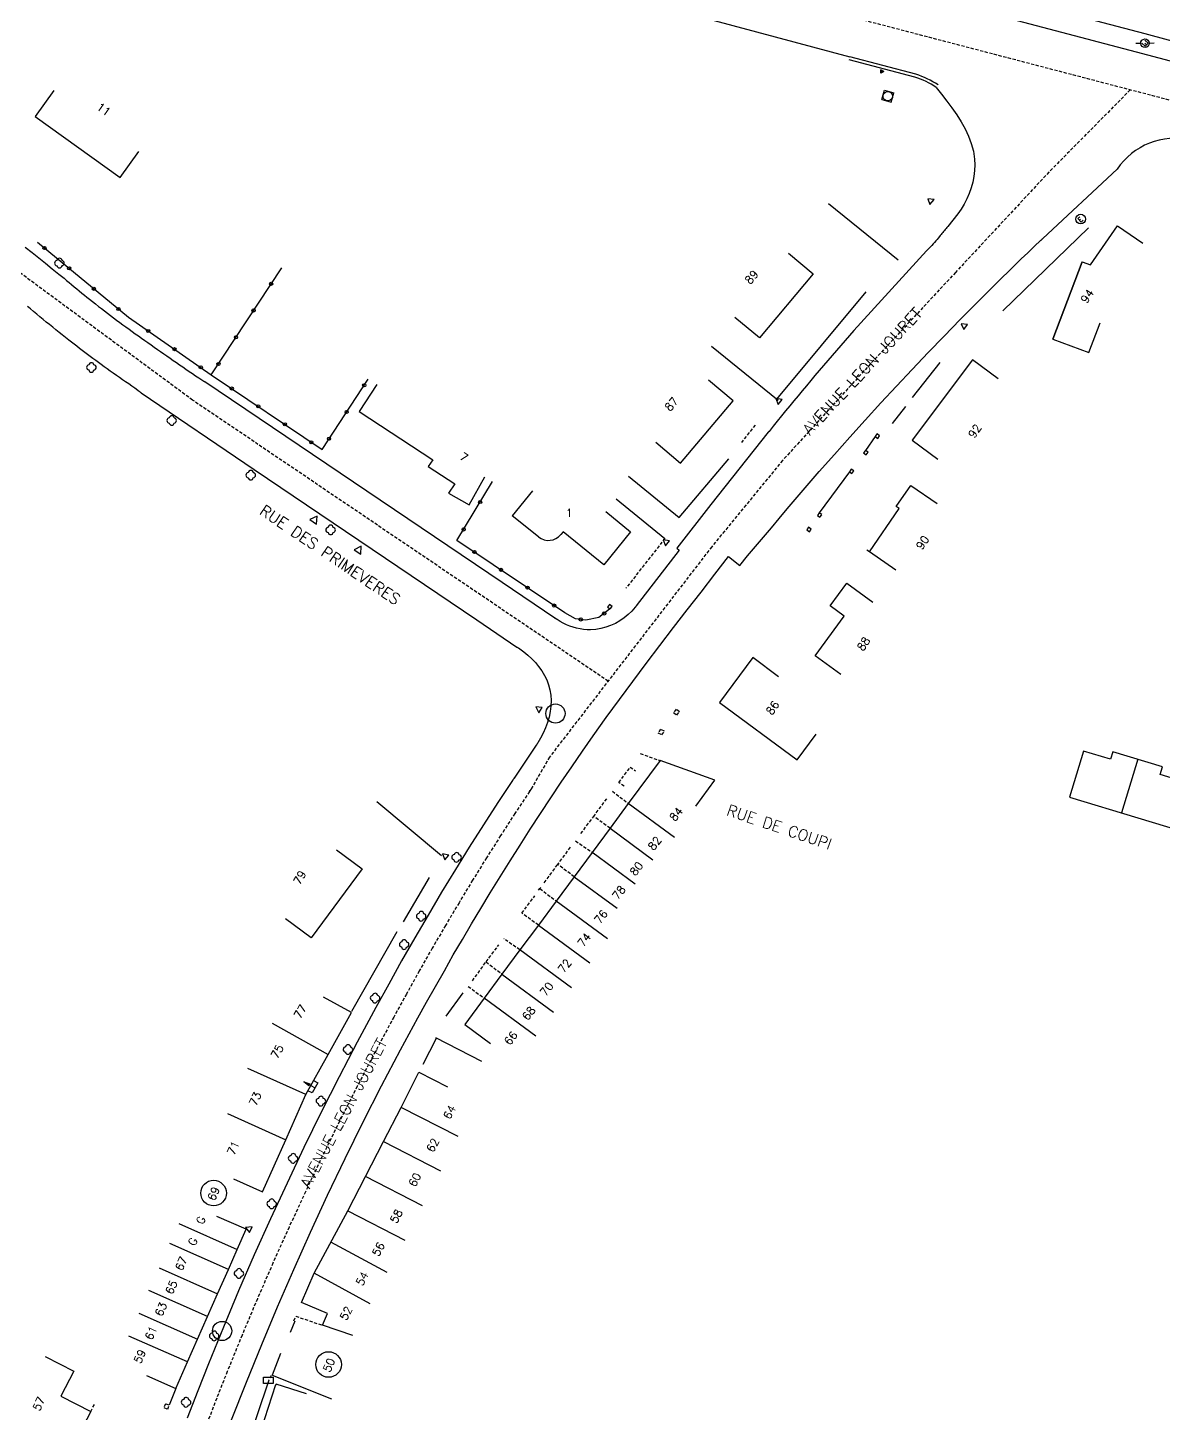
# Model space of a CAD drawing. Header units: millimetres. Extents: x 107999 to 109001, y 146999 to 148001.
# Drawn here: x 108647.6 to 108824.9, y 147415.5 to 147631.8 of the extents above; entities that cross this region are included whole.
import ezdxf
from ezdxf.enums import TextEntityAlignment as Align

# ---------------------------------------------------------------- set-up
doc = ezdxf.new("R2010")
doc.units = ezdxf.units.MM
doc.linetypes.add('DASHED', pattern=[0.75, 0.5, -0.25])
doc.layers.get('0').update_dxf_attribs({"linetype": 'CONTINUOUS'})
for name, color, linetype in [('W0001', 6, 'DASHED'), ('W0008', 7, 'CONTINUOUS'), ('W0100', 7, 'CONTINUOUS'), ('W0105', 7, 'CONTINUOUS'), ('W0112', 1, 'DASHED'), ('W0300', 7, 'CONTINUOUS'), ('W0310', 3, 'CONTINUOUS'), ('W0322', 7, 'CONTINUOUS'), ('W0330', 7, 'CONTINUOUS'), ('W0334', 7, 'CONTINUOUS'), ('W0420', 7, 'CONTINUOUS'), ('W0471', 7, 'CONTINUOUS'), ('W0473', 7, 'CONTINUOUS'), ('W0851', 7, 'CONTINUOUS'), ('W0989', 7, 'CONTINUOUS'), ('W0991', 7, 'CONTINUOUS'), ('W1102', 7, 'CONTINUOUS'), ('W1471', 7, 'CONTINUOUS')]:
    doc.layers.add(name, color=color, linetype=linetype)
doc.styles.get("Standard").update_dxf_attribs({"font": 'romans.shx', "width": 0.85})

# ---------------------------------------------------------------- blocks, each defined once
blk = doc.blocks.new('T471')
for p, q in [((-0.333334, 0.333334), (-0.333334, -0.333334)), ((-0.333334, 0.333334), (0.333334, 0.333334)), ((-0.333334, 0), (0, 0)), ((0.500001, 0.500001), (1.000002, 1.000002)), ((-0.500001, -0.500001), (-1.000002, -1.000002)), ((-0.333334, -0.333334), (0.333334, -0.333334))]:
    blk.add_line(p, q)
blk.add_ellipse((0, 0), major_axis=(0.471405, 0.471405), ratio=1, start_param=5.4977871438, end_param=11.780972451)
blk = doc.blocks.new('T420')
for p, q in [((0.75, 0.75), (-0.75, 0.75)), ((-0.75, 0.75), (-0.75, -0.75)), ((0.75, 0.75), (0.75, -0.75)), ((0.75, -0.75), (-0.75, -0.75))]:
    blk.add_line(p, q)
blk.add_ellipse((0, 0), major_axis=(-0.53, 0.53), ratio=1, start_param=3.926991, end_param=10.210176)
blk = doc.blocks.new('T851')
for p, q in [((-0.25, -0.15), (0, 0.32)), ((0, 0.32), (0.25, -0.15)), ((-0.25, -0.15), (0.25, -0.15))]:
    blk.add_line(p, q)
for major_axis in [(-0.106, 0.106), (-0.0354, 0.0354), (-0.0236, 0.0236)]:
    blk.add_ellipse((0, 0), major_axis=major_axis, ratio=1, start_param=3.926991, end_param=10.210176)
blk = doc.blocks.new('T1471')
at = {"color": 0, "linetype": 'Continuous', "flags": 128}
blk.add_lwpolyline([(-0.75, -0.5), (-0.75, 0.5), (0.75, 0.5), (0.75, -0.5), (-0.75, -0.5)], dxfattribs=at)

msp = doc.modelspace()

# ---------------------------------------------------------------- linework, layer by layer
at = {"layer": 'W0001'}
msp.add_line((109000, 147575.03), (108777.44, 147633.17), dxfattribs=at)
for points in [[(108673.36, 147573.67), (108624.26, 147609.89), (108541.03, 147666.44), (108434.85, 147695.06), (108390.94, 147687.44)], [(108819.78, 147622.11), (108807.1, 147609.28), (108792.51, 147593.62), (108778.21, 147578.23), (108765.5, 147564.25), (108754.44, 147550.78), (108729.1, 147517.92), (108726.15, 147512.81), (108726.23, 147512.92), (108726.23, 147512.92), (108726.21, 147512.89), (108726.19, 147512.84), (108726.04, 147512.64), (108726.01, 147512.61), (108725.96, 147512.53), (108726.08, 147512.7), (108726.06, 147512.67), (108726.04, 147512.62), (108725.97, 147512.53), (108723.7, 147509.11), (108721.47, 147505.66), (108719.26, 147502.19), (108717.1, 147498.69), (108714.97, 147495.19), (108712.87, 147491.64), (108710.8, 147488.11), (108708.76, 147484.53), (108706.76, 147480.92), (108704.79, 147477.33), (108701.9, 147471.94), (108699.08, 147466.52), (108696.31, 147461.06), (108693.62, 147455.58), (108690.99, 147450.06), (108688.43, 147444.52), (108685.92, 147438.92), (108683.48, 147433.33), (108681.1, 147427.66), (108678.78, 147421.97), (108677.13, 147417.8), (108677.13, 147417.8), (108675.51, 147413.58)], [(108738.25, 147529.78), (108673.36, 147573.67)]]:
    msp.add_lwpolyline(points, dxfattribs=at)
at = {"layer": 'W0008', "flags": 128}
msp.add_lwpolyline([(108000, 147831.56), (108001.19, 147831.41), (108019.73, 147826.73), (108152.12, 147793.96), (108201.21, 147781.42), (108201.09, 147780.94), (108266.69, 147763.57), (108266.82, 147764.01), (108305.44, 147754), (108368.68, 147737.25), (108424.62, 147722.35), (108486.56, 147706.07), (108542.92, 147691.31), (108590.14, 147678.86), (108652.59, 147662.57), (108711.76, 147646.16), (108743.18, 147636.09), (108776.02, 147627.27)], dxfattribs=at)
at = {"layer": 'W0008'}
for points in [[(109000, 147584.45), (108978.79, 147590.07), (108917.99, 147605.86), (108901.46, 147608.77), (108900.89, 147608.52), (108888.28, 147611.31), (108854.21, 147620.36), (108851.49, 147622.89), (108822.13, 147630.89), (108779.57, 147642.05)], [(109000, 147580.44), (108979.55, 147585.8), (108910.89, 147604.27), (108888.41, 147610.16), (108853.38, 147619.34), (108820.74, 147627.99), (108778.86, 147639.08)], [(108789.48, 147622.48), (108790.33, 147621.44), (108791.15, 147620.37), (108791.95, 147619.31), (108792.7, 147618.23), (108793.4, 147617.14), (108794.02, 147616.03), (108794.55, 147614.89), (108794.97, 147613.72), (108795.29, 147612.53), (108795.46, 147611.3), (108795.5, 147610.41), (108795.46, 147609.5), (108795.36, 147608.61), (108795.19, 147607.7), (108794.95, 147606.81), (108794.65, 147605.94), (108794.29, 147605.09), (108793.88, 147604.28), (108793.41, 147603.5), (108792.89, 147602.78), (108792.89, 147602.78), (108792.89, 147602.78), (108792.89, 147602.78), (108792.89, 147602.78), (108792.89, 147602.78), (108792.89, 147602.78), (108792.89, 147602.77), (108792.89, 147602.77), (108792.89, 147602.77), (108792.89, 147602.77), (108792.89, 147602.77), (108792.89, 147602.77), (108791.3, 147600.8), (108791.3, 147600.8), (108791.3, 147600.8), (108791.3, 147600.8), (108791.3, 147600.8), (108791.3, 147600.8), (108791.3, 147600.8), (108791.3, 147600.8), (108791.3, 147600.8), (108791.3, 147600.8), (108791.3, 147600.8), (108791.16, 147600.64), (108791.03, 147600.48), (108790.9, 147600.33), (108790.76, 147600.17), (108790.64, 147600.02), (108790.51, 147599.86), (108790.38, 147599.7), (108790.25, 147599.55), (108790.12, 147599.39), (108790, 147599.22), (108790, 147599.22), (108789.8, 147598.98), (108789.62, 147598.75), (108789.42, 147598.52), (108789.22, 147598.28), (108789.03, 147598.05), (108788.83, 147597.83), (108788.62, 147597.61), (108788.41, 147597.39), (108788.19, 147597.17), (108787.97, 147596.97), (108787.97, 147596.97), (108787.97, 147596.97), (108787.97, 147596.97), (108787.97, 147596.97), (108787.97, 147596.97), (108787.97, 147596.97), (108787.97, 147596.97), (108787.97, 147596.97), (108787.97, 147596.97), (108787.97, 147596.97), (108787.97, 147596.97), (108776.64, 147584.53), (108776.64, 147584.53), (108776.64, 147584.53), (108776.64, 147584.53), (108776.64, 147584.53), (108776.63, 147584.53), (108776.63, 147584.53), (108776.63, 147584.53), (108776.63, 147584.53), (108776.63, 147584.52), (108776.63, 147584.52), (108775.94, 147583.75), (108775.26, 147582.98), (108774.57, 147582.22), (108773.9, 147581.44), (108773.22, 147580.66), (108772.55, 147579.87), (108771.88, 147579.08), (108771.22, 147578.3), (108770.55, 147577.5), (108769.89, 147576.72), (108769.89, 147576.72), (108769.23, 147575.92), (108768.58, 147575.14), (108767.92, 147574.34), (108767.27, 147573.56), (108766.62, 147572.77), (108765.97, 147571.97), (108765.32, 147571.19), (108764.67, 147570.39), (108764.03, 147569.59), (108763.39, 147568.78), (108763.38, 147568.77), (108763.37, 147568.77), (108763.36, 147568.75), (108763.34, 147568.73), (108763.33, 147568.72), (108763.32, 147568.7), (108763.31, 147568.69), (108763.29, 147568.67), (108763.29, 147568.66), (108763.27, 147568.64), (108754.31, 147557.39), (108748.97, 147550.53), (108749.35, 147550.22), (108742.66, 147541.55), (108742.66, 147541.55), (108742.65, 147541.53), (108742.62, 147541.5), (108742.61, 147541.48), (108742.59, 147541.45), (108742.57, 147541.44), (108742.55, 147541.41), (108742.53, 147541.39), (108742.51, 147541.36), (108742.5, 147541.33), (108742.47, 147541.31), (108741.96, 147540.72), (108741.39, 147540.17), (108740.76, 147539.67), (108740.09, 147539.22), (108739.39, 147538.81), (108738.65, 147538.48), (108737.89, 147538.2), (108737.11, 147538), (108736.32, 147537.87), (108735.52, 147537.81), (108734.97, 147537.81), (108734.41, 147537.86), (108733.87, 147537.95), (108733.33, 147538.06), (108732.79, 147538.2), (108732.27, 147538.39), (108731.76, 147538.59), (108731.26, 147538.83), (108730.78, 147539.09), (108730.31, 147539.39), (108730.31, 147539.39), (108730.27, 147539.41), (108730.23, 147539.44), (108730.19, 147539.47), (108730.15, 147539.48), (108730.12, 147539.52), (108730.08, 147539.55), (108730.04, 147539.56), (108730, 147539.59), (108729.96, 147539.62), (108729.92, 147539.64), (108721.69, 147545.19), (108675.28, 147576.52)], [(108679.45, 147414.41), (108681.78, 147420.33), (108684.17, 147426.22), (108686.63, 147432.08), (108689.16, 147437.92), (108691.76, 147443.72), (108694.44, 147449.5), (108697.18, 147455.23), (108699.99, 147460.94), (108702.88, 147466.59), (108705.84, 147472.22), (108705.84, 147472.22), (108707.18, 147474.7), (108708.53, 147477.19), (108709.9, 147479.66), (108711.28, 147482.11), (108712.68, 147484.56), (108714.08, 147487.02), (108715.51, 147489.45), (108716.94, 147491.88), (108718.4, 147494.3), (108719.86, 147496.72), (108721.4, 147499.22), (108722.94, 147501.7), (108724.51, 147504.19), (108726.09, 147506.66), (108727.69, 147509.11), (108729.3, 147511.56), (108730.94, 147514), (108732.58, 147516.42), (108734.25, 147518.84), (108735.93, 147521.25), (108737.97, 147524.09), (108740.03, 147526.94), (108742.12, 147529.75), (108744.22, 147532.56), (108746.33, 147535.36), (108748.47, 147538.16), (108750.61, 147540.92), (108752.76, 147543.7), (108754.91, 147546.47), (108757.07, 147549.23), (108758.82, 147547.86), (108760.04, 147549.33), (108761.28, 147550.8), (108762.51, 147552.27), (108763.76, 147553.73), (108764.99, 147555.2), (108766.23, 147556.67), (108767.47, 147558.14), (108768.72, 147559.59), (108769.97, 147561.05), (108771.23, 147562.5), (108773.61, 147565.2), (108776, 147567.89), (108778.4, 147570.56), (108780.83, 147573.22), (108783.28, 147575.86), (108785.74, 147578.47), (108788.22, 147581.08), (108790.72, 147583.67), (108793.22, 147586.23), (108795.76, 147588.8), (108796.75, 147589.8), (108797.74, 147590.8), (108798.74, 147591.78), (108799.75, 147592.77), (108800.76, 147593.75), (108801.76, 147594.73), (108802.77, 147595.72), (108803.79, 147596.69), (108804.81, 147597.66), (108805.84, 147598.62), (108805.84, 147598.62), (108805.87, 147598.66), (108805.9, 147598.69), (108805.94, 147598.72), (108805.97, 147598.73), (108806, 147598.77), (108806.03, 147598.8), (108806.06, 147598.83), (108806.09, 147598.86), (108806.12, 147598.89), (108806.15, 147598.92), (108817.74, 147609.73)], [(108679.45, 147414.41), (108681.78, 147420.33), (108684.17, 147426.22), (108686.63, 147432.08), (108689.16, 147437.92), (108691.76, 147443.72), (108694.44, 147449.5), (108697.18, 147455.23), (108699.99, 147460.94), (108702.88, 147466.59), (108705.84, 147472.22), (108705.84, 147472.22), (108707.18, 147474.7), (108708.53, 147477.19), (108709.9, 147479.66), (108711.28, 147482.11), (108712.68, 147484.56), (108714.08, 147487.02), (108715.51, 147489.45), (108716.94, 147491.88), (108718.4, 147494.3), (108719.86, 147496.72), (108721.4, 147499.22), (108722.94, 147501.7), (108724.51, 147504.19), (108726.09, 147506.66), (108727.69, 147509.11), (108729.3, 147511.56), (108730.94, 147514), (108732.58, 147516.42), (108734.25, 147518.84), (108735.93, 147521.25), (108737.97, 147524.09), (108740.03, 147526.94), (108742.12, 147529.75), (108744.22, 147532.56), (108746.33, 147535.36), (108748.47, 147538.16), (108750.61, 147540.92), (108752.76, 147543.7), (108754.91, 147546.47), (108757.07, 147549.23), (108758.82, 147547.86), (108760.04, 147549.33), (108761.28, 147550.8), (108762.51, 147552.27), (108763.76, 147553.73), (108764.99, 147555.2), (108766.23, 147556.67), (108767.47, 147558.14), (108768.72, 147559.59), (108769.97, 147561.05), (108771.23, 147562.5), (108773.61, 147565.2), (108776, 147567.89), (108778.4, 147570.56), (108780.83, 147573.22), (108783.28, 147575.86), (108785.74, 147578.47), (108788.22, 147581.08), (108790.72, 147583.67), (108793.22, 147586.23), (108795.76, 147588.8), (108796.75, 147589.8), (108797.74, 147590.8), (108798.74, 147591.78), (108799.75, 147592.77), (108800.76, 147593.75), (108801.76, 147594.73), (108802.77, 147595.72), (108803.79, 147596.69), (108804.81, 147597.66), (108805.84, 147598.62), (108805.84, 147598.62), (108805.87, 147598.66), (108805.9, 147598.69), (108805.94, 147598.72), (108805.97, 147598.73), (108806, 147598.77), (108806.03, 147598.8), (108806.06, 147598.83), (108806.09, 147598.86), (108806.12, 147598.89), (108806.15, 147598.92), (108817.74, 147609.73)], [(108647.24, 147597.53), (108648.3, 147596.7), (108649.36, 147595.87), (108650.41, 147595.03), (108651.46, 147594.19), (108652.5, 147593.34), (108652.9, 147593.02), (108653.29, 147592.69), (108653.69, 147592.36), (108654.09, 147592.03), (108654.48, 147591.7), (108654.88, 147591.37), (108655.28, 147591.05), (108655.68, 147590.72), (108656.08, 147590.39), (108656.47, 147590.06), (108656.88, 147589.75), (108657.28, 147589.42), (108657.74, 147589.05), (108658.21, 147588.69), (108658.68, 147588.31), (108659.15, 147587.95), (108659.62, 147587.59), (108660.09, 147587.22), (108660.56, 147586.86), (108661.04, 147586.52), (108661.51, 147586.16), (108661.99, 147585.8), (108662.47, 147585.44), (108662.95, 147585.09), (108663.44, 147584.73), (108663.93, 147584.39), (108664.42, 147584.03), (108664.91, 147583.69), (108665.4, 147583.33), (108665.89, 147582.98), (108666.39, 147582.64), (108666.88, 147582.28), (108667.37, 147581.94), (108667.87, 147581.59), (108668.37, 147581.25), (108668.86, 147580.91), (108669.35, 147580.56), (108669.85, 147580.22), (108670.34, 147579.87), (108670.84, 147579.53), (108671.34, 147579.19), (108671.83, 147578.84), (108672.33, 147578.5), (108672.83, 147578.16), (108673.33, 147577.83), (108673.83, 147577.48), (108674.33, 147577.14), (108674.83, 147576.81), (108674.87, 147576.78), (108674.9, 147576.77), (108674.94, 147576.73), (108674.98, 147576.72), (108675.02, 147576.69), (108675.05, 147576.66), (108675.09, 147576.64), (108675.13, 147576.61), (108675.17, 147576.59), (108675.2, 147576.56), (108675.24, 147576.55), (108675.28, 147576.52)], [(108665.33, 147574.83), (108665.29, 147574.86), (108665.24, 147574.87), (108665.19, 147574.92), (108665.15, 147574.95), (108665.12, 147574.98), (108665.08, 147575.02), (108665.03, 147575.03), (108664.99, 147575.06), (108664.94, 147575.09), (108664.9, 147575.12), (108664.86, 147575.16), (108664.82, 147575.19), (108664.34, 147575.53), (108663.87, 147575.86), (108663.39, 147576.19), (108662.9, 147576.53), (108662.43, 147576.86), (108661.94, 147577.19), (108661.47, 147577.53), (108660.99, 147577.86), (108660.51, 147578.2), (108660.04, 147578.53), (108659.57, 147578.87), (108659.09, 147579.22), (108658.66, 147579.53), (108658.24, 147579.84), (108657.81, 147580.16), (108657.39, 147580.47), (108656.97, 147580.8), (108656.54, 147581.11), (108656.12, 147581.42), (108655.7, 147581.75), (108655.28, 147582.08), (108654.87, 147582.39), (108654.44, 147582.72), (108654.03, 147583.05), (108653.52, 147583.44), (108653.02, 147583.84), (108652.52, 147584.23), (108652.02, 147584.64), (108651.52, 147585.05), (108651.02, 147585.45), (108650.52, 147585.86), (108650.03, 147586.27), (108649.53, 147586.67), (108649.04, 147587.08), (108648.54, 147587.5), (108648.05, 147587.91), (108647.82, 147588.11), (108647.58, 147588.3)], [(108665.33, 147574.83), (108682.96, 147562.83), (108717.75, 147539.34), (108724.02, 147535.11), (108724.02, 147535.11), (108724.07, 147535.08), (108724.11, 147535.06), (108724.15, 147535.03), (108724.19, 147535), (108724.24, 147534.97), (108724.28, 147534.94), (108724.33, 147534.91), (108724.37, 147534.87), (108724.41, 147534.86), (108724.45, 147534.83), (108725.1, 147534.34), (108725.72, 147533.83), (108726.33, 147533.27), (108726.89, 147532.67), (108727.41, 147532.05), (108727.89, 147531.37), (108728.3, 147530.69), (108728.66, 147529.97), (108728.95, 147529.22), (108729.17, 147528.45), (108729.17, 147528.45), (108729.31, 147527.61), (108729.37, 147526.75), (108729.33, 147525.89), (108729.22, 147525.02), (108729.04, 147524.16), (108728.79, 147523.3), (108728.49, 147522.47), (108728.13, 147521.66), (108727.72, 147520.87), (108727.27, 147520.14), (108727.25, 147520.11), (108727.22, 147520.06), (108727.2, 147520.03), (108727.18, 147520), (108727.15, 147519.97), (108727.13, 147519.92), (108727.11, 147519.89), (108727.08, 147519.86), (108727.05, 147519.81), (108727.03, 147519.78), (108723.58, 147514.64), (108723.58, 147514.64), (108723.55, 147514.61), (108723.53, 147514.58), (108723.51, 147514.53), (108723.48, 147514.5), (108723.46, 147514.47), (108723.43, 147514.42), (108723.4, 147514.39), (108723.38, 147514.36), (108723.36, 147514.31), (108723.33, 147514.28), (108721.04, 147510.83), (108718.79, 147507.36), (108716.58, 147503.88), (108714.4, 147500.36), (108712.25, 147496.81), (108710.14, 147493.25), (108708.05, 147489.69), (108706.01, 147486.09), (108703.99, 147482.47), (108702, 147478.84), (108699.09, 147473.42), (108696.26, 147467.97), (108693.47, 147462.48), (108690.76, 147456.97), (108688.12, 147451.41), (108685.54, 147445.83), (108683.01, 147440.2), (108680.56, 147434.56), (108678.17, 147428.88), (108675.84, 147423.16), (108675.84, 147423.16), (108674.18, 147418.94), (108672.54, 147414.7)]]:
    msp.add_lwpolyline(points, dxfattribs=at)
for points in [[(108789.77, 147622.89, 0.065462), (108786.32, 147624.56), (108776.02, 147627.27)], [(109000, 147570.69), (108978.28, 147576.31), (108922.42, 147590.54), (108869.12, 147604.46), (108849.26, 147609.49), (108829.23, 147614.29, 0.310452), (108817.74, 147609.73)]]:
    msp.add_lwpolyline(points, format="xyb", dxfattribs=at)
at = {"layer": 'W0100'}
for points in [[(108651.72, 147622.03), (108648.8, 147617.98), (108662.06, 147608.42), (108664.98, 147612.47)], [(108807.71, 147583.19), (108812.27, 147595.28), (108813.59, 147594.78), (108817.79, 147600.89), (108821.75, 147598.16)], [(108766.41, 147596.61), (108770.26, 147593.41), (108761.9, 147583.37), (108758.05, 147586.58)], [(108812.27, 147595.28), (108807.71, 147583.19), (108813.3, 147581.08), (108815.07, 147585.75)], [(108799.15, 147576.97), (108795.15, 147579.97), (108785.72, 147567.42), (108789.72, 147564.42)], [(108702.12, 147576.08), (108699.37, 147571.89), (108710.89, 147564.33), (108710.17, 147563.3), (108714.33, 147560.62), (108713.34, 147559.14), (108716.57, 147557.33), (108719.02, 147561.69)], [(108745.72, 147567.08), (108749.54, 147563.84), (108757.76, 147573.53), (108753.94, 147576.77)], [(108726.44, 147559.5), (108723.29, 147555.62)], [(108783.19, 147547.12), (108779.07, 147549.95), (108783.69, 147556.75), (108783.26, 147557.05), (108785.5, 147560.33), (108789.62, 147557.5)], [(108737.89, 147556.25), (108741.77, 147553.09), (108737.6, 147547.95), (108731.24, 147553.12)], [(108727.37, 147552.31), (108723.29, 147555.62)], [(108731.24, 147553.12), (108730.88, 147552.67)], [(108774.62, 147530.81), (108770.58, 147533.75), (108775.11, 147539.95), (108772.94, 147541.55), (108775.54, 147545.09), (108779.58, 147542.14)], [(108764.87, 147530.48), (108760.84, 147533.45), (108755.65, 147526.44), (108767.76, 147517.48), (108770.73, 147521.52)], [(108751.94, 147510.28), (108754.93, 147514.3), (108746.39, 147517.37), (108741.41, 147510.67), (108738.56, 147506.8), (108735.76, 147503.03), (108732.96, 147499.23), (108730.15, 147495.44), (108727.37, 147491.67), (108724.47, 147487.83), (108721.68, 147484.03), (108718.9, 147480.27), (108715.88, 147476.16), (108719.91, 147473.19)], [(108844.47, 147509.16), (108840.45, 147510.37), (108840.82, 147511.56), (108833.05, 147513.91), (108832.69, 147512.72), (108824.47, 147515.22), (108824.83, 147516.42), (108817.08, 147518.77), (108816.72, 147517.58), (108812.49, 147518.83), (108810.28, 147511.69), (108842.29, 147501.97)], [(108695.82, 147503.44), (108699.84, 147500.47), (108691.9, 147489.69), (108687.87, 147492.64)], [(108679.75, 147452.09), (108684.31, 147450.05), (108687.94, 147458.16), (108691.04, 147465.23), (108694.54, 147471.5), (108698.18, 147478.02), (108693.82, 147480.45)], [(108698.37, 147427.62), (108693.64, 147429.2), (108694.42, 147431.05), (108690.4, 147432.75), (108692.33, 147437.31), (108697.62, 147447.06), (108700.37, 147452.41), (108703.18, 147457.89), (108705.92, 147463.23), (108708.72, 147468.72), (108713.18, 147466.44)], [(108666.18, 147421.36), (108670.76, 147419.33), (108672.57, 147423.47), (108674.14, 147427.03), (108675.71, 147430.55), (108677.27, 147434.11), (108678.96, 147437.92), (108680.34, 147441.05), (108681.72, 147444.19), (108677.15, 147446.2)], [(108650.36, 147424.33), (108654.8, 147422.05), (108652.79, 147418.12), (108657.47, 147415.72), (108654.99, 147410.92), (108650.54, 147413.2)]]:
    msp.add_lwpolyline(points, dxfattribs=at)
at = {"layer": 'W0100', "flags": 128}
msp.add_lwpolyline([(108691.17, 147418.48), (108686.41, 147420.01), (108686.36, 147419.87), (108686.29, 147419.9), (108681.73, 147405.73), (108683.22, 147405.25), (108678.93, 147391.93), (108683.69, 147390.4)], dxfattribs=at)
at = {"layer": 'W0100'}
msp.add_arc((108728.94, 147554.25), 2.49, 230.9758, 320.8366, dxfattribs=at)
at = {"layer": 'W0105'}
for points in [[(108692.47, 147466.27), (108690.72, 147467.23)], [(108691.5, 147466.58), (108690.72, 147467.23), (108691.69, 147466.92), (108691.5, 147466.58)], [(108692.26, 147467.42), (108692.91, 147467.06), (108692.02, 147465.47), (108691.37, 147465.83)]]:
    msp.add_lwpolyline(points, dxfattribs=at)
at = {"layer": 'W0112'}
for points in [[(108761.22, 147569.77), (108759.08, 147567.05)], [(108780.23, 147568.39), (108779.95, 147567.97), (108780.36, 147567.69), (108780.65, 147568.09), (108780.23, 147568.39)], [(108778.44, 147565.81), (108778.15, 147565.41), (108778.55, 147565.12), (108778.84, 147565.53), (108778.44, 147565.81)], [(108776.22, 147562.89), (108775.93, 147562.48), (108776.33, 147562.2), (108776.62, 147562.61), (108776.22, 147562.89)], [(108771.22, 147556.06), (108770.93, 147555.66), (108771.34, 147555.37), (108771.63, 147555.78), (108771.22, 147556.06)], [(108747.13, 147552.08), (108741.04, 147544.3)], [(108769.56, 147553.81), (108769.27, 147553.41), (108769.68, 147553.12), (108769.97, 147553.53), (108769.56, 147553.81)], [(108779.07, 147549.95), (108778.54, 147550.31)], [(108738.47, 147541.75), (108738.17, 147541.34), (108738.57, 147541.05), (108738.87, 147541.44), (108738.47, 147541.75)], [(108748.88, 147525.39), (108748.48, 147524.89), (108748.99, 147524.48), (108749.39, 147525), (108748.88, 147525.39)], [(108746.43, 147522.28), (108746.04, 147521.7), (108746.64, 147521.42), (108747.04, 147521.97), (108746.43, 147522.28)], [(108743.27, 147518.48), (108746.39, 147517.37)], [(108740.74, 147513.36), (108739.94, 147513.95), (108741.72, 147516.37), (108742.53, 147515.78)], [(108734, 147505.98), (108735.97, 147508.61), (108738.12, 147511.53)], [(108738.92, 147512.61), (108741.41, 147510.67)], [(108738.56, 147506.8), (108736.01, 147508.67)], [(108733.18, 147504.84), (108735.76, 147503.03)], [(108728.29, 147498.3), (108730.29, 147501.03), (108732.45, 147503.92)], [(108732.96, 147499.23), (108730.39, 147501.16)], [(108727.37, 147491.67), (108724.79, 147493.56), (108726.79, 147496.25)], [(108727.41, 147497.14), (108727.6, 147497.39), (108727.73, 147497.56)], [(108727.6, 147497.39), (108730.15, 147495.44)], [(108724.47, 147487.83), (108721.96, 147489.56)], [(108717.07, 147482.98), (108719.2, 147485.95), (108721.2, 147488.61)], [(108719.2, 147485.95), (108721.68, 147484.03)], [(108716.4, 147482.11), (108718.9, 147480.27)], [(108689.18, 147429.91), (108689.47, 147430.61), (108693.64, 147429.2)], [(108685.65, 147421.38), (108685.29, 147420.62)], [(108657.47, 147415.72), (108658.08, 147416.91)], [(108669.12, 147416.92), (108668.9, 147416.34), (108669.48, 147416.12), (108669.7, 147416.7), (108669.12, 147416.92)]]:
    msp.add_lwpolyline(points, dxfattribs=at)
at = {"layer": 'W0300'}
for centre, radius, start, end in [((108652.23, 147595.06), 0.409, 96.5819, 263.4181), ((108652.58, 147595.42), 0.401, 6.7098, 173.2902), ((108652.93, 147595.06), 0.393, 275.7106, 83.1572), ((108652.58, 147594.72), 0.401, 186.7098, 353.2902), ((108657.21, 147578.78), 0.393, 96.8428, 263.1572), ((108657.56, 147578.42), 0.401, 186.7098, 353.2902), ((108657.56, 147579.12), 0.393, 6.8428, 173.1572), ((108657.91, 147578.78), 0.408, 275.4923, 84.5077), ((108669.76, 147570.48), 0.409, 96.5819, 263.4181), ((108670.11, 147570.14), 0.401, 186.7098, 353.2902), ((108670.11, 147570.84), 0.393, 6.8428, 173.1572), ((108670.46, 147570.48), 0.393, 275.7106, 84.2894), ((108682.1, 147561.94), 0.408, 95.4923, 264.5077), ((108682.45, 147562.3), 0.401, 6.7098, 173.2902), ((108682.45, 147561.59), 0.393, 186.8428, 353.1572), ((108682.8, 147561.94), 0.393, 276.8428, 83.1572), ((108694.93, 147553.75), 0.401, 6.7098, 173.2902), ((108694.58, 147553.39), 0.408, 95.4923, 264.5077), ((108694.93, 147553.05), 0.393, 186.8428, 353.1572), ((108695.28, 147553.39), 0.393, 276.8428, 83.1572), ((108714.23, 147502.3), 0.392, 94.5739, 260.9097), ((108714.6, 147502.62), 0.392, 4.5739, 170.9097), ((108714.94, 147502.27), 0.407, 273.3019, 82.3332), ((108714.57, 147501.92), 0.4, 184.4846, 351.0851), ((108708.71, 147493.09), 0.392, 94.5739, 260.9097), ((108709.08, 147493.42), 0.4, 4.4846, 171.0851), ((108709.05, 147492.72), 0.399, 182.2457, 350.9097), ((108709.41, 147493.06), 0.407, 273.3019, 81.2538), ((108706.41, 147489), 0.4, 4.4846, 171.0851), ((108706.05, 147488.67), 0.392, 94.5739, 260.9097), ((108706.39, 147488.3), 0.4, 184.4846, 351.0851), ((108706.75, 147488.64), 0.407, 274.3987, 81.2538), ((108701.51, 147480.31), 0.391, 93.4336, 260.9097), ((108701.88, 147480.64), 0.4, 4.4846, 171.0851), ((108702.21, 147480.28), 0.407, 273.3019, 81.2538), ((108701.84, 147479.94), 0.4, 184.4846, 351.0851), ((108697.29, 147472.27), 0.407, 93.3019, 262.3332), ((108697.62, 147471.91), 0.392, 184.5739, 350.9097), ((108697.66, 147472.61), 0.4, 4.4846, 171.0851), ((108697.99, 147472.23), 0.392, 274.5739, 80.9097), ((108693.05, 147464.22), 0.392, 94.5739, 260.9097), ((108693.38, 147463.84), 0.399, 182.2457, 350.9097), ((108693.41, 147464.55), 0.4, 4.4846, 171.0851), ((108693.75, 147464.19), 0.407, 273.3019, 81.2538), ((108688.72, 147455.27), 0.407, 94.3987, 261.2538), ((108689.05, 147454.91), 0.4, 184.4846, 351.0851), ((108689.09, 147455.61), 0.4, 4.4846, 171.0851), ((108689.42, 147455.23), 0.391, 273.4336, 80.9097), ((108685.38, 147448.17), 0.407, 93.3019, 261.2538), ((108685.74, 147448.52), 0.399, 2.2457, 170.9097), ((108686.08, 147448.14), 0.392, 274.5739, 80.9097), ((108685.71, 147447.81), 0.4, 184.4846, 351.0851), ((108680.26, 147437.3), 0.407, 93.3019, 261.2538), ((108680.63, 147437.64), 0.399, 2.2457, 170.9097), ((108680.96, 147437.27), 0.392, 274.5739, 80.9097), ((108680.59, 147436.94), 0.4, 184.4846, 351.0851), ((108676.39, 147427.54), 0.407, 93.3019, 261.2538), ((108676.73, 147427.18), 0.4, 184.4846, 351.0851), ((108676.76, 147427.89), 0.399, 2.2457, 170.9097), ((108677.09, 147427.51), 0.392, 274.5739, 80.9097), ((108672.37, 147417.53), 0.399, 2.2457, 170.9097), ((108672, 147417.18), 0.407, 93.3019, 261.2538), ((108672.34, 147416.82), 0.4, 184.4846, 351.0851), ((108672.71, 147417.15), 0.392, 274.5739, 80.9097)]:
    msp.add_arc(centre, radius, start, end, dxfattribs=at)
at = {"layer": 'W0310'}
for points in [[(108783.57, 147595.53), (108772.69, 147604.34)], [(108799.91, 147587.62), (108813.26, 147600.56)], [(108764.83, 147573.59), (108754.39, 147582.05)], [(108790.04, 147579.56), (108785.72, 147574.09)], [(108784.69, 147572.69), (108782.62, 147570)], [(108779.95, 147567.97), (108778.44, 147565.81)], [(108741.42, 147561.77), (108749.37, 147555.33), (108757.13, 147564.5)], [(108775.93, 147562.48), (108771.22, 147556.06)], [(108739.52, 147558.25), (108747.13, 147552.08)], [(108670.75, 147419.34), (108669.7, 147416.7)]]:
    msp.add_lwpolyline(points, dxfattribs=at)
at = {"layer": 'W0322'}
for points in [[(108649.15, 147598.31), (108663.34, 147586.61), (108676.29, 147577.64), (108676.29, 147577.64), (108693.58, 147565.97), (108700.79, 147576.95)], [(108676.29, 147577.64), (108687.29, 147594.34)], [(108738.48, 147541), (108736.8, 147539.7), (108734.78, 147539.33), (108733.16, 147539.53), (108731.49, 147540.47), (108714.65, 147551.77), (108720.22, 147560.95)], [(108702.16, 147510.98), (108712.22, 147502.53)], [(108710.31, 147499.14), (108706.27, 147492.2)], [(108705.26, 147490.61), (108698.17, 147478.19)], [(108712.95, 147477.48), (108715.63, 147481.11)], [(108711.31, 147474.14), (108718.47, 147470.42)], [(108711.39, 147474), (108709.31, 147469.91)], [(108689.31, 147429.83), (108688.61, 147428.08)], [(108687.12, 147424.77), (108685.77, 147421.39), (108695.06, 147417.69)], [(108685.29, 147420.62), (108679.58, 147403.77), (108673.92, 147386.83)]]:
    msp.add_lwpolyline(points, dxfattribs=at)
for centre in [(108650.23, 147597.42), (108654.09, 147594.25), (108657.95, 147591.06), (108685.64, 147591.84), (108661.8, 147587.89), (108682.89, 147587.67), (108666.43, 147584.47), (108680.14, 147583.48), (108670.54, 147581.62), (108674.65, 147578.78), (108677.4, 147579.31), (108679.49, 147575.48), (108700.17, 147575.98), (108683.63, 147572.69), (108697.42, 147571.81), (108687.77, 147569.89), (108691.91, 147567.08), (108694.67, 147567.64), (108718.27, 147557.75), (108715.69, 147553.47), (108717.38, 147549.94), (108721.52, 147547.16), (108725.68, 147544.38), (108729.83, 147541.58), (108733.98, 147539.42), (108737.65, 147540.36)]:
    msp.add_circle(centre, 0.25, dxfattribs=at)
at = {"layer": 'W0330'}
msp.add_lwpolyline([(108778.51, 147590.59), (108764.54, 147573.84)], dxfattribs=at)
at = {"layer": 'W0334'}
msp.add_lwpolyline([(108789.48, 147622.48, 0.090165), (108786.17, 147624.08), (108775.9, 147626.78)], format="xyb", dxfattribs=at)
at = {"layer": 'W0473'}
for points in [[(108788.16, 147605.12), (108788.51, 147604.19), (108789.15, 147604.97), (108788.16, 147605.12)], [(108793.38, 147585.59), (108793.79, 147584.67), (108794.38, 147585.47), (108793.38, 147585.59)], [(108764.44, 147573.91), (108764.8, 147572.98), (108765.43, 147573.75), (108764.44, 147573.91)], [(108692.81, 147555.56), (108691.69, 147555.02), (108692.72, 147554.31), (108692.81, 147555.56)], [(108699.7, 147550.84), (108698.58, 147550.3), (108699.62, 147549.59), (108699.7, 147550.84)], [(108746.87, 147551.84), (108747.22, 147550.92), (108747.85, 147551.69), (108746.87, 147551.84)], [(108726.97, 147525.75), (108727.42, 147524.86), (108727.97, 147525.69), (108726.97, 147525.75)], [(108712.4, 147502.8), (108712.75, 147501.86), (108713.39, 147502.62), (108712.4, 147502.8)], [(108681.65, 147444.48), (108682.24, 147443.67), (108682.65, 147444.59), (108681.65, 147444.48)]]:
    msp.add_lwpolyline(points, dxfattribs=at)
for centre, radius in [((108812.05, 147601.94), 0.746), ((108730.03, 147524.72), 1.5), ((108677.98, 147428.31), 1.5)]:
    msp.add_circle(centre, radius, dxfattribs=at)
at = {"layer": 'W0991'}
for centre in [(108676.65, 147449.84), (108694.6, 147423.07)]:
    msp.add_circle(centre, 2, dxfattribs=at)
at = {"layer": 'W1102'}
for points in [[(108820.95, 147517.59), (108818.4, 147509.22)], [(108748.62, 147505.37), (108741.41, 147510.67)], [(108738.56, 147506.8), (108745.24, 147501.88)], [(108742.46, 147498.1), (108735.69, 147503.09)], [(108732.96, 147499.23), (108739.68, 147494.33)], [(108738.15, 147489.55), (108730.15, 147495.44)], [(108727.37, 147491.67), (108735.38, 147485.78)], [(108732.52, 147481.91), (108724.47, 147487.83)], [(108721.68, 147484.03), (108729.73, 147478.11)], [(108726.97, 147474.34), (108718.9, 147480.27)], [(108685.8, 147476.38), (108694.54, 147471.5)], [(108691.04, 147465.23), (108681.97, 147469.3)], [(108714.82, 147458.67), (108705.92, 147463.23)], [(108678.82, 147462.25), (108687.94, 147458.16)], [(108703.18, 147457.89), (108712.08, 147453.33)], [(108709.27, 147447.84), (108700.37, 147452.41)], [(108697.62, 147447.06), (108706.53, 147442.5)], [(108671.2, 147445.11), (108680.34, 147441.05)], [(108678.96, 147437.92), (108669.82, 147441.98)], [(108703.77, 147437.42), (108694.98, 147442.2)], [(108668.13, 147438.17), (108677.27, 147434.11)], [(108701.12, 147432.53), (108692.33, 147437.31)], [(108675.69, 147430.56), (108666.54, 147434.62)], [(108664.98, 147431.09), (108674.12, 147427.03)], [(108672.57, 147423.47), (108663.42, 147427.5)]]:
    msp.add_lwpolyline(points, dxfattribs=at)

# ---------------------------------------------------------------- block references
at = {"layer": 'W0420', "rotation": 165.267277208278}
msp.add_blockref('T420', (108781.93, 147621.13), dxfattribs=at)
at = {"layer": 'W0471', "rotation": 137.03221285827}
msp.add_blockref('T471', (108822.09, 147629.4), dxfattribs=at)
at = {"layer": 'W0851', "rotation": 149.399919720612}
msp.add_blockref('T851', (108781, 147624.98), dxfattribs=at)
at = {"layer": 'W1471'}
msp.add_blockref('T1471', (108685.2, 147420.6), dxfattribs=at)

# ---------------------------------------------------------------- texts
at = {"layer": 'W0473', "width": 0.991805}
msp.add_text('E', height=0.757, rotation=43.9601, dxfattribs=at).set_placement((108812.04, 147601.39), (108812.47, 147601.81), align=Align.FIT)
at = {"layer": 'W0989'}
for s, rotation, p in [('AVENUE LEON JOURET', 47, (108777.94, 147578.18)), ('RUE DES PRIMEVERES', 326, (108694.85, 147549.5)), ('RUE DE COUPI', 341.3008, (108765, 147507)), ('AVENUE LEON JOURET', 62, (108696.95, 147462.33))]:
    msp.add_text(s, height=1.75, rotation=rotation, dxfattribs=at).set_placement(p, align=Align.MIDDLE)
at = {"layer": 'W0991'}
for s, rotation, p in [('11', 325, (108659.49, 147619.09)), ('89', 50, (108760.67, 147592.88)), ('94', 56, (108813.07, 147589.91)), ('87', 50, (108748.14, 147573.05)), ('92', 56, (108795.51, 147568.84)), ('7', 326, (108715.72, 147564.76)), ('90', 56, (108787.36, 147551.43)), ('88', 56, (108778.15, 147535.61)), ('86', 56, (108763.94, 147525.62)), ('84', 52, (108748.88, 147509.02)), ('82', 52, (108745.52, 147504.46)), ('79', 60, (108690.1, 147499.12)), ('80', 52, (108742.68, 147500.5)), ('78', 52, (108739.94, 147496.77)), ('76', 52, (108737.14, 147492.98)), ('74', 52, (108734.53, 147489.37)), ('72', 52, (108731.46, 147485.31)), ('70', 52, (108728.66, 147481.7)), ('77', 60, (108690.19, 147478.18)), ('68', 52, (108725.86, 147477.91)), ('66', 52, (108723.06, 147474.03)), ('75', 60, (108686.58, 147471.95)), ('73', 66, (108683.15, 147464.55)), ('64', 62, (108713.49, 147462.48)), ('71', 66, (108679.72, 147456.88)), ('62', 62, (108710.87, 147457.33)), ('60', 62, (108708.07, 147451.92)), ('69', 66, (108676.65, 147449.75)), ('G', 66, (108674.66, 147445.6)), ('58', 62, (108705.18, 147446.23)), ('G', 66, (108673.4, 147442.26)), ('56', 62, (108702.38, 147441.08)), ('67', 66, (108671.59, 147438.83)), ('54', 62, (108699.86, 147436.48)), ('65', 66, (108670.06, 147435.13)), ('63', 66, (108668.43, 147431.7)), ('52', 62, (108697.33, 147431.07)), ('61', 66, (108666.88, 147428)), ('59', 66, (108665.13, 147424.34)), ('50', 66, (108694.68, 147422.99)), ('57', 66, (108649.35, 147416.93))]:
    msp.add_text(s, height=1.25, rotation=rotation, dxfattribs=at).set_placement(p, align=Align.MIDDLE)
msp.add_text('1', height=1.25, dxfattribs=at).set_placement((108732.16, 147556.06), align=Align.MIDDLE)

doc.saveas('drawing.dxf')
